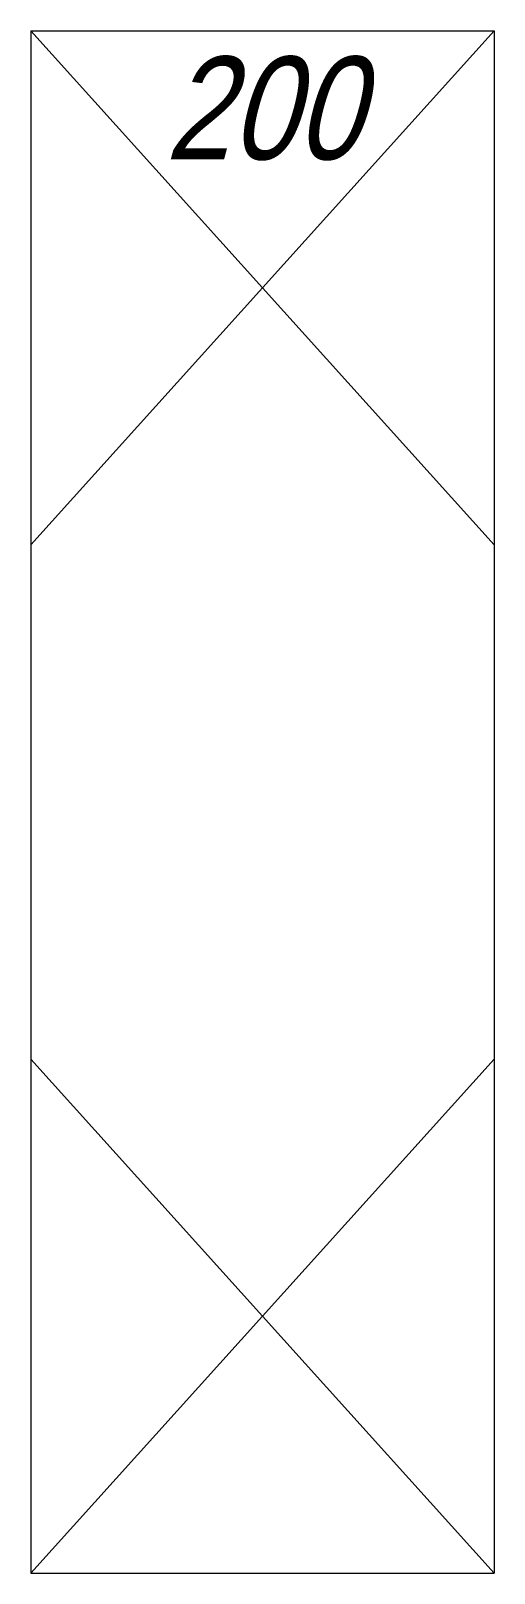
# Model space of a CAD drawing. Header units: millimetres. Extents: x 0 to 9, y -15 to 15.
import ezdxf
from ezdxf.enums import TextEntityAlignment as Align

# ---------------------------------------------------------------- set-up
doc = ezdxf.new("R2010")
doc.units = ezdxf.units.MM
doc.header["$LTSCALE"] = 0.5
doc.layers.get('0').update_dxf_attribs({"color": 9, "lineweight": 15})
doc.layers.add('Namebox', color=9, linetype='Continuous', lineweight=20)
doc.styles.add('Longhand', font='vnfont.shx', dxfattribs={"width": 0.85, "oblique": 15})

msp = doc.modelspace()

# ---------------------------------------------------------------- linework, layer by layer
at = {"ltscale": 0.5}
for p, q in [((0, 15), (0, -15)), ((0, 15), (9, 15)), ((0, 15), (9, 5)), ((9, 15), (0, 5)), ((9, 15), (9, -15)), ((0, -5), (9, -15)), ((0, -15), (9, -5)), ((0, -15), (9, -15))]:
    msp.add_line(p, q, dxfattribs=at)

# ---------------------------------------------------------------- texts
at = {"layer": 'Namebox', "color": 4, "style": 'Longhand', "oblique": 15, "width": 0.85}
msp.add_text('200', height=2, dxfattribs=at).set_placement((4.5, 14.5), align=Align.TOP_CENTER)

doc.saveas('drawing.dxf')
